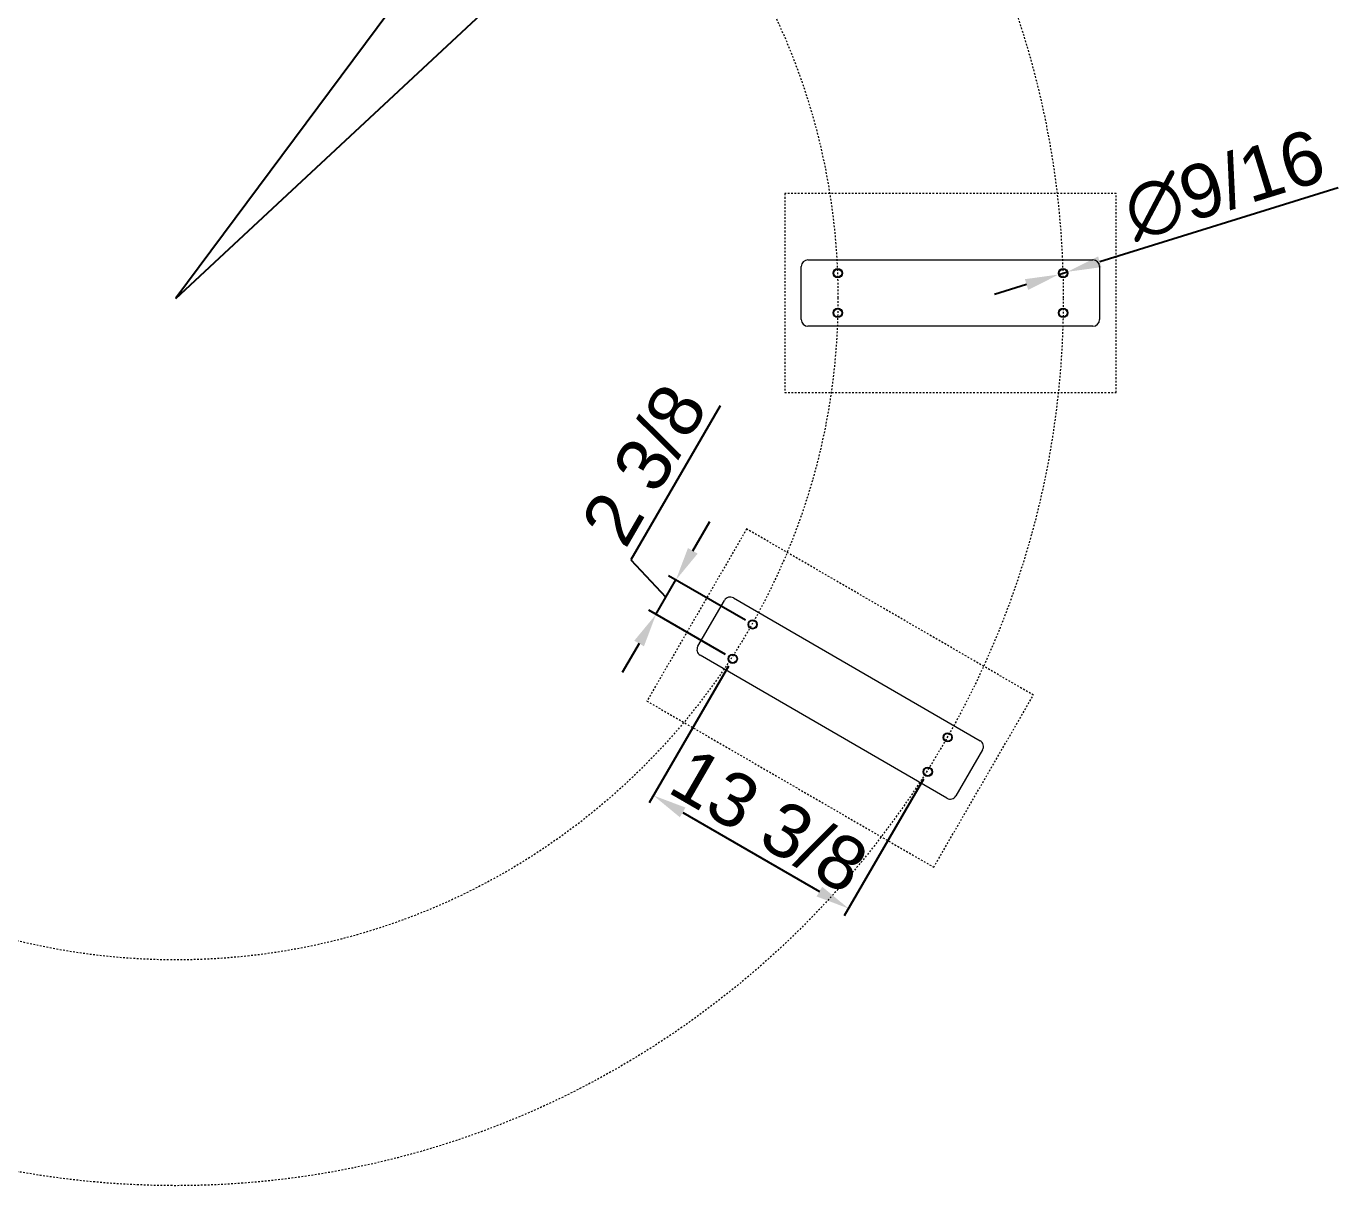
# Model space of a CAD drawing. Header units: inches. Extents: x -4 to 371, y -18 to 250.
# Drawn here: x 167.3 to 245.5, y -18 to 50.9 of the extents above; entities that cross this region are included whole.
import ezdxf

# ---------------------------------------------------------------- set-up
doc = ezdxf.new("R2010")
doc.units = ezdxf.units.IN
doc.header["$PDSIZE"] = -1
doc.linetypes.add('HIDDEN', pattern=[1.905, 1.27, -0.635])
for name, color, linetype, lineweight in [('ZANO_O', 10, 'Continuous', 0), ('ZANO_R', 7, 'Continuous', 0), ('ZANO_R_przerywana', 250, 'HIDDEN', 0), ('ZANO_W', 1, 'Continuous', 0)]:
    doc.layers.add(name, color=color, linetype=linetype, lineweight=lineweight)
doc.styles.get("Standard").update_dxf_attribs({"font": 'ARIALUNI.TTF'})
doc.dimstyles.new('amerykanie', dxfattribs={"dimtxt": 50, "dimasz": 50, "dimexe": 0.5, "dimexo": 0.5, "dimgap": 1, "dimtad": 1, "dimdec": 0, "dimzin": 0, "dimlunit": 5, "dimtxsty": 'Standard', "dimcen": 0.09, "dimclrd": 1, "dimclre": 1, "dimclrt": 1, "dimazin": 0, "dimtfac": 1, "dimtdec": 0, "dimtmove": 0, "dimatfit": 3, "dimfxl": 1, "dimtzin": 0, "dimarcsym": 1})

# ---------------------------------------------------------------- blocks, each defined once
blk = doc.blocks.new('*D379')
at = {"layer": 'Defpoints', "color": 0}
for p in [(199.691, 66.303), (176.211, 34.761)]:
    blk.add_point(p, dxfattribs=at)
at = {"layer": 'ZANO_W', "color": 1, "lineweight": -2}
for p, q in [((200.885, 67.908), (220.128, 93.758)), ((176.211, 34.761), (199.691, 66.303))]:
    blk.add_line(p, q, dxfattribs=at)
at = {"layer": 'ZANO_W', "color": 1}
blk.add_solid([(200.617, 68.107), (201.152, 67.709), (199.691, 66.303)], dxfattribs=at)
at = {"layer": 'ZANO_W', "color": 1, "insert": (212.867, 87.613), "char_height": 3.1875, "attachment_point": 5, "rotation": 53.33627}
blk.add_mtext('R39 5/16', dxfattribs=at)
blk = doc.blocks.new('*D380')
at = {"layer": 'Defpoints', "color": 0}
for p in [(214.763, 70.659), (176.219, 34.725)]:
    blk.add_point(p, dxfattribs=at)
at = {"layer": 'ZANO_W', "color": 1, "lineweight": -2}
for p, q in [((233.054, 87.71), (216.226, 72.023)), ((176.219, 34.725), (214.763, 70.659))]:
    blk.add_line(p, q, dxfattribs=at)
at = {"layer": 'ZANO_W', "color": 1}
blk.add_solid([(215.999, 72.267), (216.454, 71.779), (214.763, 70.659)], dxfattribs=at)
at = {"layer": 'ZANO_W', "color": 1, "insert": (223.902, 82.124), "char_height": 3.1875, "attachment_point": 5, "rotation": 42.99228}
blk.add_mtext('R52 11/16', dxfattribs=at)
blk = doc.blocks.new('*D384')
at = {"layer": 'Defpoints', "color": 0}
for p in [(209.284, 13.321), (220.867, 6.612), (216.164, -1.508)]:
    blk.add_point(p, dxfattribs=at)
at = {"layer": 'ZANO_W', "color": 1, "lineweight": -2}
for p, q in [((209.034, 12.888), (204.33, 4.768)), ((220.617, 6.18), (215.913, -1.941)), ((206.312, 4.198), (214.433, -0.506))]:
    blk.add_line(p, q, dxfattribs=at)
at = {"layer": 'ZANO_W', "color": 1}
for points in [[(206.479, 4.487), (206.145, 3.91), (204.581, 5.201)], [(214.266, -0.794), (214.6, -0.217), (216.164, -1.508)]]:
    blk.add_solid(points, dxfattribs=at)
at = {"layer": 'ZANO_W', "color": 1, "insert": (211.452, 3.711), "char_height": 3.1875, "attachment_point": 5, "rotation": 329.92}
blk.add_mtext('13 3/8', dxfattribs=at)
blk = doc.blocks.new('*D385')
at = {"layer": 'Defpoints', "color": 0}
for p in [(205.912, 18.004), (210.468, 15.365), (209.284, 13.321)]:
    blk.add_point(p, dxfattribs=at)
at = {"layer": 'ZANO_W', "color": 1, "lineweight": -2}
for p, q in [((208.544, 28.344), (203.243, 19.192)), ((206.914, 19.735), (207.916, 21.466)), ((203.243, 19.192), (205.32, 16.982)), ((204.728, 15.96), (205.912, 18.004)), ((210.036, 15.616), (205.479, 18.255)), ((208.852, 13.572), (204.295, 16.211)), ((203.725, 14.23), (202.723, 12.499))]:
    blk.add_line(p, q, dxfattribs=at)
at = {"layer": 'ZANO_W', "color": 1}
for points in [[(206.626, 19.902), (207.202, 19.568), (205.912, 18.004)], [(204.014, 14.063), (203.437, 14.397), (204.728, 15.96)]]:
    blk.add_solid(points, dxfattribs=at)
at = {"layer": 'ZANO_W', "color": 1, "insert": (204.029, 24.848), "char_height": 3.1875, "attachment_point": 5, "rotation": 59.92}
blk.add_mtext('2 3/8', dxfattribs=at)
blk = doc.blocks.new('*D386')
at = {"layer": 'Defpoints', "color": 0}
for p in [(228.645, 36.143), (229.171, 36.306)]:
    blk.add_point(p, dxfattribs=at)
at = {"layer": 'ZANO_O', "color": 1, "lineweight": -2}
for p, q in [((245.252, 41.295), (231.082, 36.899)), ((228.645, 36.143), (229.171, 36.306)), ((226.735, 35.55), (224.825, 34.957))]:
    blk.add_line(p, q, dxfattribs=at)
at = {"layer": 'ZANO_O', "color": 1}
for points in [[(230.983, 37.217), (231.18, 36.58), (229.171, 36.306)], [(226.834, 35.232), (226.636, 35.868), (228.645, 36.143)]]:
    blk.add_solid(points, dxfattribs=at)
at = {"layer": 'ZANO_O', "color": 1, "insert": (238.483, 41.451), "char_height": 3.1875, "attachment_point": 5, "rotation": 17.23557}
blk.add_mtext('∅9/16', dxfattribs=at)

msp = doc.modelspace()

# ---------------------------------------------------------------- linework, layer by layer
at = {"layer": 'ZANO_R', "color": 7}
for p, q in [((213.75112, 37.01172), (230.67975, 37.01172)), ((213.35743, 33.46852), (213.35743, 36.61803)), ((231.07343, 36.61803), (231.07343, 33.46852)), ((230.67975, 33.07483), (213.75112, 33.07483)), ((207.21347, 14.06571), (208.79203, 16.79107)), ((209.33002, 16.93442), (223.9788, 8.44964)), ((222.0056, 5.04295), (207.35682, 13.52772)), ((224.12215, 7.91165), (222.54359, 5.1863))]:
    msp.add_line(p, q, dxfattribs=at)
for centre, radius in [((215.52272, 36.22434), 0.27558), ((215.52272, 36.22434), 0.23621), ((228.90815, 36.22434), 0.27558), ((228.90815, 36.22434), 0.23621), ((215.52272, 33.86221), 0.27558), ((215.52272, 33.86221), 0.23621), ((228.90815, 33.86221), 0.27558), ((228.90815, 33.86221), 0.23621), ((210.46839, 15.36514), 0.27558), ((210.46839, 15.36514), 0.23621), ((209.28447, 13.32112), 0.27558), ((209.28447, 13.32112), 0.23621), ((222.05115, 8.65625), 0.27558), ((222.05115, 8.65625), 0.23621), ((220.86723, 6.61223), 0.27558), ((220.86723, 6.61223), 0.23621)]:
    msp.add_circle(centre, radius, dxfattribs=at)
for centre, start, end in [((213.75112, 36.61803), 90, 180), ((230.67975, 36.61803), 0, 90), ((213.75112, 33.46852), 180, 270), ((230.67975, 33.46852), 270, 0), ((209.1327, 16.59375), 59.92, 149.92), ((207.55414, 13.86839), 149.92, 239.92), ((223.78148, 8.10897), 329.92, 59.92), ((222.20292, 5.38362), 239.92, 329.92)]:
    msp.add_arc(centre, 0.39369, start, end, dxfattribs=at)
at = {"layer": 'ZANO_R_przerywana', "color": 7, "ltscale": 0.05}
for p, q in [((212.37321, 40.94861), (212.37321, 29.13794)), ((232.05766, 40.94861), (212.37321, 40.94861)), ((232.05766, 29.13794), (232.05766, 40.94861)), ((212.37321, 29.13794), (232.05766, 29.13794)), ((210.11088, 21.03173), (204.19127, 10.81165)), ((227.14435, 11.16572), (210.11088, 21.03173)), ((221.22474, 0.94564), (227.14435, 11.16572)), ((204.19127, 10.81165), (221.22474, 0.94564))]:
    msp.add_line(p, q, dxfattribs=at)
at = {"layer": 'ZANO_W', "linetype": 'HIDDEN', "ltscale": 0.05}
for centre, radius in [((176.21875, 34.72532), 52.69646), ((176.2105, 34.76064), 39.32248)]:
    msp.add_circle(centre, radius, dxfattribs=at)

# ---------------------------------------------------------------- dimensions: what is measured, and where the dimension line sits
at = {"layer": 'ZANO_O'}
dim = msp.add_diameter_dim_2p(p1=(228.64494, 36.14269), p2=(229.17135, 36.306), dimstyle='amerykanie', override={"dimtxt": 3.1875, "dimasz": 2, "dimgap": 0.5, "dimdec": 4, "dimaunit": 1, "dimadec": 1, "dimtdec": 4, "dimtmove": 1, "dimfrac": 2}, dxfattribs=at)
dim.commit()
dim.dimension.update_dxf_attribs({"geometry": '*D386', "text_midpoint": (238.48349, 41.45086)})
at = {"layer": 'ZANO_W'}
dim = msp.add_radius_dim(center=(176.2105, 34.76064), mpoint=(199.69065, 66.30332), dimstyle='amerykanie', override={"dimtxt": 3.1875, "dimasz": 2, "dimgap": 0.5, "dimdec": 4, "dimaunit": 1, "dimadec": 1, "dimtdec": 4, "dimtmove": 1, "dimfrac": 2}, dxfattribs=at)
dim.commit()
dim.dimension.update_dxf_attribs({"geometry": '*D379', "text_midpoint": (214.59584, 86.32661), "dimtype": 164})
dim = msp.add_radius_dim(center=(176.21875, 34.72532), mpoint=(214.76335, 70.65902), dimstyle='amerykanie', override={"dimtxt": 3.1875, "dimasz": 2, "dimgap": 0.5, "dimdec": 4, "dimaunit": 1, "dimadec": 1, "dimtdec": 4, "dimtmove": 1, "dimfrac": 2}, dxfattribs=at)
dim.commit()
dim.dimension.update_dxf_attribs({"geometry": '*D380', "text_midpoint": (223.90211, 82.12447)})
for p2, distance, picture, middle in [((210.46839, 15.36514), 5.26594, '*D385', (201.62911, 20.70491)), ((220.86723, 6.61223), -9.38433, '*D384', (211.45226, 3.71062))]:
    dim = msp.add_aligned_dim(p1=(209.28447, 13.32112), p2=p2, distance=distance, dimstyle='amerykanie', override={"dimtxt": 3.1875, "dimasz": 2, "dimgap": 0.5, "dimdec": 4, "dimaunit": 1, "dimadec": 1, "dimtdec": 4, "dimtmove": 1, "dimfrac": 2}, dxfattribs=at)
    dim.commit()
    dim.dimension.update_dxf_attribs({"geometry": picture, "text_midpoint": middle})

doc.saveas('drawing.dxf')
